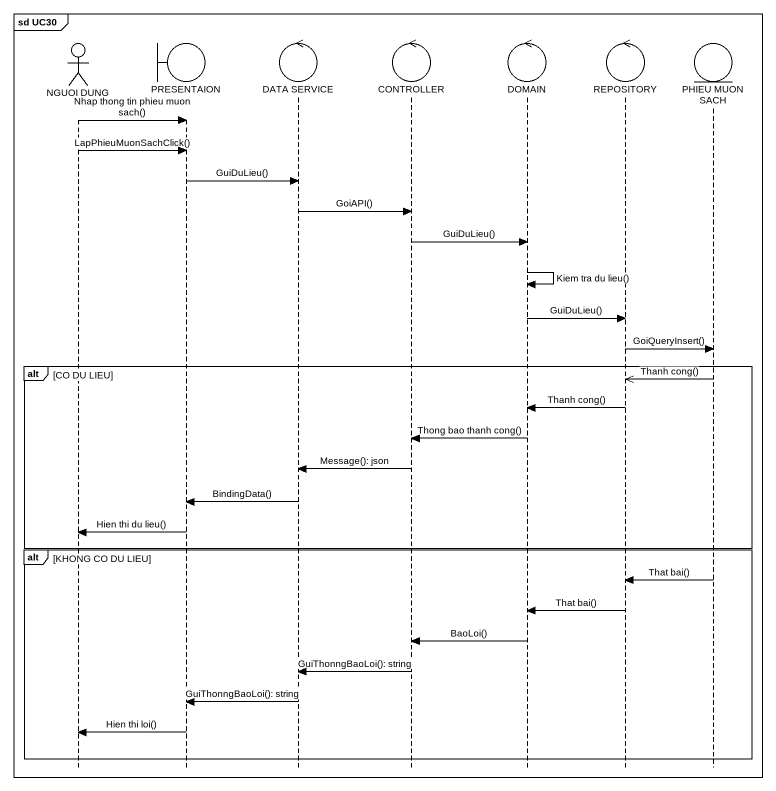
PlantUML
@startuml
mainframe sd UC30
hide footbox
actor "NGUOI DUNG" as NGUOI_DUNG
boundary PRESENTAION
control "DATA SERVICE" as DATA_SERVICE
control CONTROLLER
control DOMAIN
control REPOSITORY
entity "PHIEU MUON SACH" as PHIEU_MUON_SACH

NGUOI_DUNG -> PRESENTAION : Nhap thong tin phieu muon sach()
NGUOI_DUNG -> PRESENTAION : LapPhieuMuonSachClick()
PRESENTAION -> DATA_SERVICE : GuiDuLieu()
DATA_SERVICE -> CONTROLLER : GoiAPI()
CONTROLLER -> DOMAIN : GuiDuLieu()
DOMAIN -> DOMAIN : Kiem tra du lieu()
DOMAIN -> REPOSITORY : GuiDuLieu()
REPOSITORY -> PHIEU_MUON_SACH : GoiQueryInsert()
alt CO DU LIEU
  PHIEU_MUON_SACH ->> REPOSITORY : Thanh cong()
  REPOSITORY -> DOMAIN : Thanh cong()
  DOMAIN -> CONTROLLER : Thong bao thanh cong()
  CONTROLLER -> DATA_SERVICE : Message(): json
  DATA_SERVICE -> PRESENTAION : BindingData()
  PRESENTAION -> NGUOI_DUNG : Hien thi du lieu()
end
alt KHONG CO DU LIEU
  PHIEU_MUON_SACH -> REPOSITORY : That bai()
  REPOSITORY -> DOMAIN : That bai()
  DOMAIN -> CONTROLLER : BaoLoi()
  CONTROLLER -> DATA_SERVICE : GuiThonngBaoLoi(): string
  DATA_SERVICE -> PRESENTAION : GuiThonngBaoLoi(): string
  PRESENTAION -> NGUOI_DUNG : Hien thi loi()
end
@enduml
